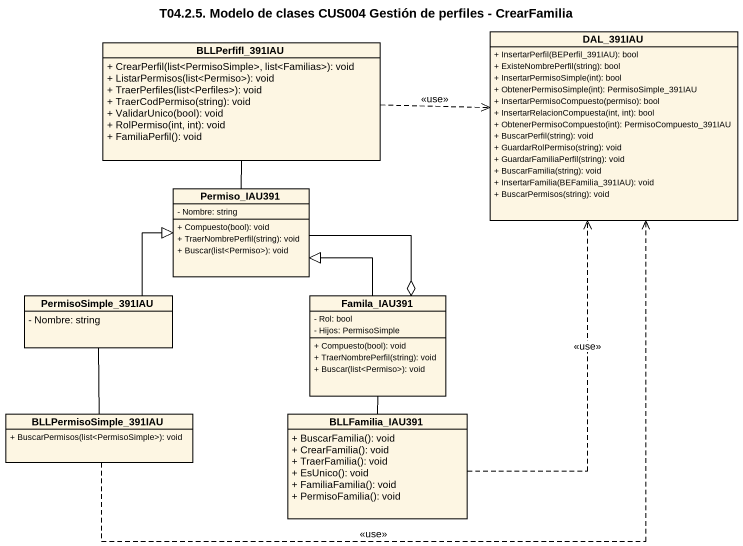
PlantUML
@startuml
title T04.2.5. Modelo de clases CUS004 Gestión de perfiles - CrearFamilia
hide circle
hide empty members
skinparam classAttributeIconSize 0
class BLLPerfifl_391IAU {
  + CrearPerfil(list<PermisoSimple>, list<Familias>): void
  + ListarPermisos(list<Permiso>): void
  + TraerPerfiles(list<Perfiles>): void
  + TraerCodPermiso(string): void
  + ValidarUnico(bool): void
  + RolPermiso(int, int): void
  + FamiliaPerfil(): void
}
class DAL_391IAU {
  + InsertarPerfil(BEPerfil_391IAU): bool
  + ExisteNombrePerfil(string): bool
  + InsertarPermisoSimple(int): bool
  + ObtenerPermisoSimple(int): PermisoSimple_391IAU
  + InsertarPermisoCompuesto(permiso): bool
  + InsertarRelacionCompuesta(int, int): bool
  + ObtenerPermisoCompuesto(int): PermisoCompuesto_391IAU
  + BuscarPerfil(string): void
  + GuardarRolPermiso(string): void
  + GuardarFamiliaPerfil(string): void
  + BuscarFamilia(string): void
  + InsertarFamilia(BEFamilia_391IAU): void
  + BuscarPermisos(string): void
}
class Permiso_IAU391 {
  - Nombre: string
  + Compuesto(bool): void
  + TraerNombrePerfil(string): void
  + Buscar(list<Permiso>): void
}
class PermisoSimple_391IAU {
  - Nombre: string
}
class Famila_IAU391 {
  - Rol: bool
  - Hijos: PermisoSimple
  + Compuesto(bool): void
  + TraerNombrePerfil(string): void
  + Buscar(list<Permiso>): void
}
class BLLPermisoSimple_391IAU {
  + BuscarPermisos(list<PermisoSimple>): void
}
class BLLFamilia_IAU391 {
  + BuscarFamilia(): void
  + CrearFamilia(): void
  + TraerFamilia(): void
  + EsUnico(): void
  + FamiliaFamilia(): void
  + PermisoFamilia(): void
}
BLLPerfifl_391IAU .right.> DAL_391IAU : <<use>>
BLLPerfifl_391IAU -- Permiso_IAU391
Permiso_IAU391 --o Famila_IAU391
PermisoSimple_391IAU -up-|> Permiso_IAU391
PermisoSimple_391IAU -- BLLPermisoSimple_391IAU
Famila_IAU391 -up-|> Permiso_IAU391
Famila_IAU391 -- BLLFamilia_IAU391
BLLPermisoSimple_391IAU .up.> DAL_391IAU : <<use>>
BLLFamilia_IAU391 .up.> DAL_391IAU : <<use>>
@enduml
